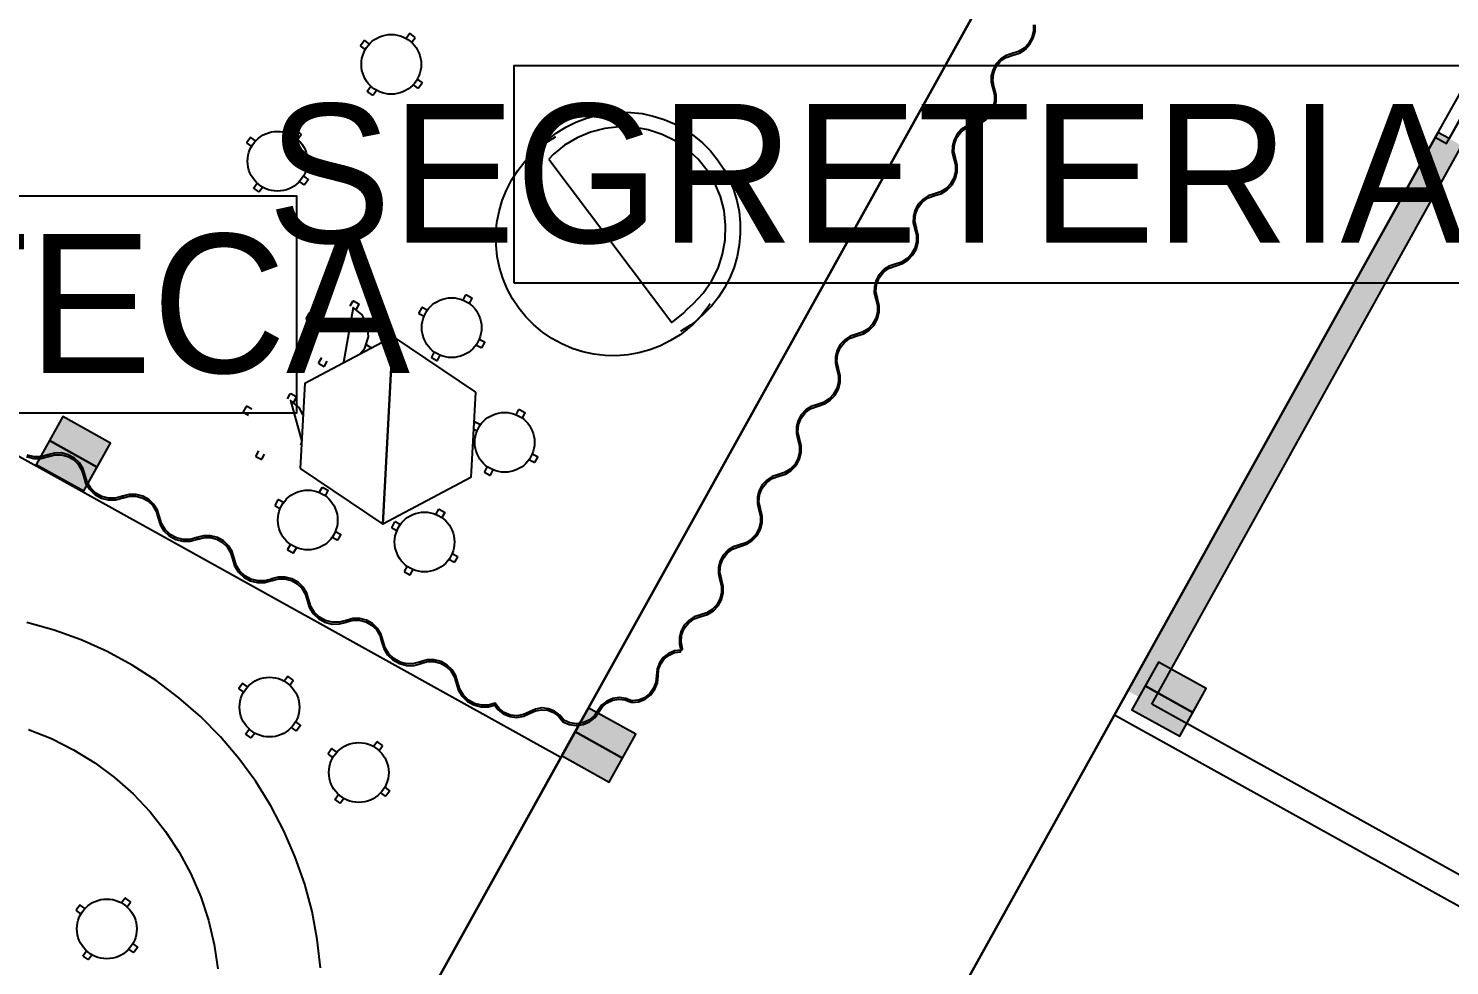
# Model space of a CAD drawing. Header units: metres. Extents: x 2.3 to 42.8, y 0.9 to 31.9.
# Drawn here: x 26.581 to 29.856, y 14.276 to 16.436 of the extents above; entities that cross this region are included whole.
import ezdxf

# ---------------------------------------------------------------- set-up
doc = ezdxf.new("R2010")
doc.units = ezdxf.units.M
for name, color, linetype in [('ARREDI', 9, 'Continuous'), ('PARETI_STRUTTURE', 7, 'Continuous'), ('PILASTRI_SETTI', 8, 'Continuous'), ('WAYFINDING_RIQUADRI', 7, 'Continuous'), ('WAYFINDING_TESTI', 7, 'Continuous')]:
    doc.layers.add(name, color=color, linetype=linetype)

msp = doc.modelspace()

# ---------------------------------------------------------------- linework, layer by layer
at = {"layer": 'ARREDI'}
for points in [[(28.8972, 16.4447), (28.8971, 16.4297), (28.8933, 16.4151), (28.886, 16.4019), (28.8756, 16.391), (28.8629, 16.383), (28.8485, 16.3784), (28.8343, 16.3737), (28.8216, 16.3656), (28.8114, 16.3547), (28.8041, 16.3416), (28.8002, 16.3271), (28.8001, 16.3121), (28.8036, 16.2975), (28.8071, 16.2993), (28.8037, 16.3153), (28.805, 16.3316), (28.8109, 16.3468), (28.8209, 16.3598), (28.8342, 16.3693), (28.8496, 16.3747), (28.8648, 16.3796), (28.8783, 16.3881), (28.8892, 16.3997), (28.897, 16.4136), (28.901, 16.4291), (28.9011, 16.445)], [(27.4594, 16.4242), (27.4515, 16.4134)], [(27.4605, 16.4243), (27.4594, 16.4242)], [(27.4719, 16.416), (27.4605, 16.4243)], [(27.4642, 16.404), (27.4721, 16.4149)], [(27.4721, 16.4149), (27.4719, 16.416)], [(27.3549, 16.4081), (27.3465, 16.3966)], [(27.3465, 16.3966), (27.3467, 16.3955)], [(27.3467, 16.3955), (27.3575, 16.3876)], [(27.356, 16.4082), (27.3549, 16.4081)], [(27.3668, 16.4003), (27.356, 16.4082)], [(27.4772, 16.3194), (27.488, 16.3114)], [(27.488, 16.3114), (27.4882, 16.3103)], [(27.3626, 16.2921), (27.3705, 16.3029)], [(27.3628, 16.291), (27.3626, 16.2921)], [(27.3742, 16.2826), (27.3628, 16.291)], [(27.3753, 16.2828), (27.3742, 16.2826)], [(27.3832, 16.2936), (27.3753, 16.2828)], [(27.4787, 16.2987), (27.4679, 16.3067)], [(27.4798, 16.2989), (27.4787, 16.2987)], [(27.4882, 16.3103), (27.4798, 16.2989)], [(27.7972, 16.1948), (27.8193, 16.2087), (27.8426, 16.2203), (27.8669, 16.2297), (27.892, 16.2367), (27.9177, 16.2413), (27.9437, 16.2434), (27.9697, 16.2429), (27.9956, 16.2399), (28.0211, 16.2344), (28.046, 16.2266), (28.07, 16.2163), (28.0928, 16.2038), (28.1144, 16.1891), (28.1344, 16.1724), (28.1528, 16.1539), (28.1692, 16.1337), (28.1837, 16.1119), (28.1959, 16.0889), (28.2059, 16.0649), (28.2136, 16.0399), (28.2188, 16.0144), (28.2215, 15.9884), (28.2216, 15.9624), (28.2193, 15.9364), (28.2145, 15.9108), (28.2072, 15.8857), (28.1976, 15.8615), (28.1856, 15.8383), (28.1715, 15.8164), (28.1553, 15.796), (28.1372, 15.7772), (28.1174, 15.7602), (28.1066, 15.7522), (28.0845, 15.7383), (28.0837, 15.7379)], [(27.0927, 16.1847), (27.0843, 16.1733)], [(27.0938, 16.1849), (27.0927, 16.1847)], [(27.1046, 16.177), (27.0938, 16.1849)], [(27.1972, 16.2008), (27.1892, 16.19)], [(27.1983, 16.201), (27.1972, 16.2008)], [(27.2097, 16.1926), (27.1983, 16.201)], [(27.2019, 16.1807), (27.2099, 16.1915)], [(27.2099, 16.1915), (27.2097, 16.1926)], [(27.7277, 16.1234), (27.7323, 16.1306), (27.7485, 16.151), (27.7665, 16.1698), (27.7863, 16.1868), (27.7972, 16.1948)], [(27.7736, 16.1729), (27.7956, 16.1868), (27.7965, 16.1872)], [(27.0843, 16.1733), (27.0844, 16.1722)], [(27.0844, 16.1722), (27.0953, 16.1643)], [(28.1525, 15.8017), (28.1479, 15.7945), (28.1317, 15.7741), (28.1136, 15.7553), (28.0938, 15.7383), (28.083, 15.7303), (28.0609, 15.7165), (28.0376, 15.7048), (28.0133, 15.6954), (27.9881, 15.6884), (27.9625, 15.6838), (27.9365, 15.6818), (27.9104, 15.6822), (27.8845, 15.6852), (27.859, 15.6907), (27.8342, 15.6986), (27.8102, 15.7088), (27.7873, 15.7213), (27.7658, 15.736), (27.7457, 15.7527), (27.7274, 15.7712), (27.7109, 15.7914), (27.6965, 15.8132), (27.6842, 15.8362), (27.6742, 15.8603), (27.6666, 15.8852), (27.6614, 15.9107), (27.6587, 15.9367), (27.6585, 15.9628), (27.6608, 15.9887), (27.6657, 16.0143), (27.6729, 16.0394), (27.6826, 16.0636), (27.6945, 16.0868), (27.7087, 16.1087), (27.7248, 16.1292), (27.7429, 16.1479), (27.7627, 16.1649), (27.7736, 16.1729)], [(27.2165, 16.0754), (27.2057, 16.0833)], [(27.215, 16.096), (27.2258, 16.0881)], [(27.226, 16.087), (27.2176, 16.0756)], [(27.2258, 16.0881), (27.226, 16.087)], [(27.1004, 16.0688), (27.1083, 16.0796)], [(27.1005, 16.0677), (27.1004, 16.0688)], [(27.112, 16.0593), (27.1005, 16.0677)], [(27.1131, 16.0595), (27.112, 16.0593)], [(27.121, 16.0703), (27.1131, 16.0595)], [(27.2176, 16.0756), (27.2165, 16.0754)], [(27.5828, 15.8102), (27.5893, 15.8219)], [(27.5893, 15.8219), (27.5904, 15.8222)], [(27.5904, 15.8222), (27.6027, 15.8153)], [(27.3453, 15.6861), (27.3565, 15.6994), (27.3647, 15.725), (27.3625, 15.7518), (27.3502, 15.7757), (27.3297, 15.7931), (27.3071, 15.6659)], [(27.3226, 15.7965), (27.3291, 15.8082)], [(27.3291, 15.8082), (27.3302, 15.8085)], [(27.3302, 15.8085), (27.3426, 15.8017)], [(27.3429, 15.8006), (27.3364, 15.7889)], [(27.3426, 15.8017), (27.3429, 15.8006)], [(27.4876, 15.7928), (27.4807, 15.7804)], [(27.4887, 15.7931), (27.4876, 15.7928)], [(27.5004, 15.7866), (27.4887, 15.7931)], [(27.6031, 15.8143), (27.5965, 15.8025)], [(27.6027, 15.8153), (27.6031, 15.8143)], [(27.2274, 15.7792), (27.2206, 15.7668)], [(27.2206, 15.7668), (27.2209, 15.7657)], [(27.2209, 15.7657), (27.2326, 15.7592)], [(27.2285, 15.7795), (27.2274, 15.7792)], [(27.2402, 15.773), (27.2285, 15.7795)], [(27.4807, 15.7804), (27.481, 15.7794)], [(27.481, 15.7794), (27.4928, 15.7729)], [(27.2181, 15.6187), (27.4209, 15.7262), (27.3979, 15.2937), (27.4209, 15.7262), (27.6112, 15.5978)], [(27.3549, 15.6913), (27.3523, 15.6927)], [(27.3599, 15.7065), (27.3715, 15.7001)], [(27.5163, 15.6905), (27.5098, 15.6788)], [(27.6242, 15.6999), (27.6125, 15.7064)], [(27.6201, 15.7202), (27.6318, 15.7137)], [(27.6252, 15.7002), (27.6242, 15.6999)], [(27.6321, 15.7126), (27.6253, 15.7002)], [(27.6318, 15.7137), (27.6321, 15.7126)], [(27.2562, 15.6768), (27.2496, 15.6651)], [(27.2496, 15.6651), (27.2499, 15.664)], [(27.25, 15.664), (27.2623, 15.6571)], [(27.2623, 15.6571), (27.2634, 15.6574)], [(27.2634, 15.6574), (27.2699, 15.6692)], [(27.5098, 15.6788), (27.5101, 15.6777)], [(27.5101, 15.6777), (27.5225, 15.6708)], [(27.5225, 15.6708), (27.5236, 15.6711)], [(27.5236, 15.6711), (27.5301, 15.6828)], [(27.178, 15.5822), (27.1845, 15.594)], [(27.1845, 15.594), (27.1856, 15.5943)], [(27.1856, 15.5943), (27.198, 15.5874)], [(27.218, 15.6187), (27.2076, 15.4221)], [(27.6112, 15.5978), (27.6008, 15.4012)], [(27.0829, 15.5649), (27.076, 15.5525)], [(27.0839, 15.5652), (27.0829, 15.5649)], [(27.0957, 15.5587), (27.0839, 15.5652)], [(27.2138, 15.5456), (27.2056, 15.5614), (27.1851, 15.5788), (27.2109, 15.4839)], [(27.1983, 15.5863), (27.1918, 15.5746)], [(27.198, 15.5874), (27.1983, 15.5863)], [(27.7115, 15.5575), (27.7125, 15.5578)], [(27.7125, 15.5578), (27.7249, 15.551)], [(27.076, 15.5525), (27.0763, 15.5514)], [(27.0763, 15.5514), (27.088, 15.5449)], [(27.6098, 15.5284), (27.6073, 15.5241)], [(27.6108, 15.5288), (27.6098, 15.5284)], [(27.6226, 15.5222), (27.6109, 15.5288)], [(27.7049, 15.5458), (27.7115, 15.5575)], [(27.7252, 15.5499), (27.7187, 15.5382)], [(27.7249, 15.5509), (27.7252, 15.5499)], [(27.6073, 15.5127), (27.6149, 15.5085)], [(27.1116, 15.4625), (27.1051, 15.4508)], [(27.2105, 15.4769), (27.2077, 15.4785)], [(26.5769, 15.4491), (26.5934, 15.4449), (26.6104, 15.445), (26.6268, 15.4494), (26.6257, 15.4532), (26.6102, 15.4489), (26.594, 15.4487), (26.5784, 15.4527)], [(27.1051, 15.4508), (27.1054, 15.4497)], [(27.1054, 15.4497), (27.1177, 15.4429)], [(27.1178, 15.4429), (27.1188, 15.4432)], [(27.1188, 15.4432), (27.1253, 15.4549)], [(27.7463, 15.4355), (27.7346, 15.442)], [(27.7423, 15.4558), (27.754, 15.4493)], [(27.7474, 15.4358), (27.7463, 15.4355)], [(27.7543, 15.4482), (27.7474, 15.4358)], [(27.754, 15.4493), (27.7543, 15.4482)], [(27.2076, 15.4221), (27.3979, 15.2937)], [(27.6008, 15.4012), (27.3979, 15.2937)], [(27.6385, 15.4261), (27.632, 15.4144)], [(27.632, 15.4144), (27.6323, 15.4133)], [(27.6323, 15.4133), (27.6447, 15.4064)], [(27.6447, 15.4064), (27.6457, 15.4067)], [(27.6457, 15.4067), (27.6523, 15.4185)], [(27.2512, 15.3666), (27.2577, 15.3783)], [(27.2577, 15.3783), (27.2587, 15.3786)], [(27.2587, 15.3786), (27.2711, 15.3717)], [(27.2714, 15.3707), (27.2649, 15.3589)], [(27.2711, 15.3717), (27.2714, 15.3707)], [(27.156, 15.3492), (27.1491, 15.3368)], [(27.1491, 15.3368), (27.1494, 15.3358)], [(27.1494, 15.3358), (27.1611, 15.3293)], [(27.1571, 15.3495), (27.156, 15.3492)], [(27.1688, 15.343), (27.1571, 15.3495)], [(27.4251, 15.2986), (27.4183, 15.2863)], [(27.4262, 15.299), (27.4252, 15.2987)], [(27.4379, 15.2924), (27.4262, 15.299)], [(27.5203, 15.316), (27.5268, 15.3277)], [(27.5268, 15.3277), (27.5279, 15.328)], [(27.5279, 15.328), (27.5403, 15.3212)], [(27.5406, 15.3201), (27.5341, 15.3084)], [(27.5403, 15.3212), (27.5406, 15.3201)], [(27.2885, 15.2766), (27.3002, 15.2701)], [(27.3005, 15.269), (27.2936, 15.2566)], [(27.3002, 15.2701), (27.3005, 15.269)], [(27.4183, 15.2863), (27.4186, 15.2852)], [(27.4186, 15.2852), (27.4303, 15.2787)], [(27.1847, 15.2469), (27.1782, 15.2352)], [(27.1782, 15.2352), (27.1785, 15.2341)], [(27.1785, 15.2341), (27.1909, 15.2272)], [(27.192, 15.2275), (27.1985, 15.2392)], [(27.2926, 15.2563), (27.2808, 15.2628)], [(27.2936, 15.2566), (27.2926, 15.2563)], [(27.1909, 15.2272), (27.192, 15.2275)], [(27.5617, 15.2057), (27.55, 15.2122)], [(27.5576, 15.226), (27.5694, 15.2195)], [(27.5628, 15.206), (27.5617, 15.2057)], [(27.5697, 15.2184), (27.5628, 15.206)], [(27.5694, 15.2195), (27.5697, 15.2184)], [(27.4539, 15.1963), (27.4473, 15.1846)], [(27.4473, 15.1846), (27.4477, 15.1835)], [(27.4477, 15.1835), (27.46, 15.1766)], [(27.46, 15.1766), (27.4611, 15.1769)], [(27.4611, 15.1769), (27.4676, 15.1887)], [(27.2542, 14.2702), (27.2468, 14.3356), (27.2346, 14.4001), (27.2177, 14.4637), (27.1961, 14.5257), (27.17, 14.5861), (27.1396, 14.6443), (27.1049, 14.7001), (27.0661, 14.7532), (27.0236, 14.8033), (26.9774, 14.8501), (26.9279, 14.8933), (26.8754, 14.9328), (26.8201, 14.9683), (26.7623, 14.9996), (26.7024, 15.0266), (26.6406, 15.049), (26.5773, 15.0669)], [(27.1786, 14.9423), (27.1707, 14.9315)], [(27.1797, 14.9425), (27.1786, 14.9423)], [(27.1912, 14.9341), (27.1797, 14.9425)], [(27.0657, 14.9148), (27.0659, 14.9137)], [(27.0741, 14.9262), (27.0658, 14.9148)], [(27.0659, 14.9137), (27.0767, 14.9057)], [(27.0752, 14.9264), (27.0741, 14.9262)], [(27.086, 14.9185), (27.0752, 14.9264)], [(27.1834, 14.9222), (27.1913, 14.933)], [(27.1913, 14.933), (27.1912, 14.9341)], [(27.1965, 14.8375), (27.2073, 14.8296)], [(26.581, 14.8199), (26.6341, 14.7989), (26.6852, 14.7734), (26.7339, 14.7434), (26.7797, 14.7094), (26.8225, 14.6714), (26.8617, 14.6299), (26.8971, 14.5851), (26.9285, 14.5373), (26.9555, 14.487), (26.9781, 14.4345), (26.996, 14.3803), (27.0091, 14.3246), (27.0172, 14.2681)], [(27.0818, 14.8103), (27.0898, 14.8211)], [(27.082, 14.8092), (27.0819, 14.8103)], [(27.0934, 14.8008), (27.082, 14.8092)], [(27.1025, 14.8118), (27.0945, 14.8009)], [(27.198, 14.8169), (27.1871, 14.8248)], [(27.1991, 14.8171), (27.198, 14.8169)], [(27.2074, 14.8285), (27.1991, 14.8171)], [(27.2073, 14.8296), (27.2074, 14.8285)], [(27.0946, 14.801), (27.0935, 14.8008)], [(27.2799, 14.7753), (27.2716, 14.7639)], [(27.281, 14.7755), (27.2799, 14.7754)], [(27.2919, 14.7676), (27.281, 14.7755)], [(27.3845, 14.7915), (27.3765, 14.7806)], [(27.3856, 14.7916), (27.3845, 14.7915)], [(27.397, 14.7832), (27.3856, 14.7916)], [(27.3892, 14.7713), (27.3972, 14.7821)], [(27.3972, 14.7821), (27.397, 14.7832)], [(27.2716, 14.7639), (27.2717, 14.7628)], [(27.2717, 14.7628), (27.2825, 14.7549)], [(27.4038, 14.666), (27.393, 14.674)], [(27.4023, 14.6867), (27.4131, 14.6787)], [(27.4133, 14.6776), (27.4049, 14.6662)], [(27.4131, 14.6787), (27.4133, 14.6776)], [(27.2877, 14.6594), (27.2956, 14.6702)], [(27.2878, 14.6583), (27.2877, 14.6594)], [(27.2993, 14.6499), (27.2878, 14.6583)], [(27.3004, 14.6501), (27.2993, 14.6499)], [(27.3083, 14.6609), (27.3004, 14.6501)], [(27.4049, 14.6662), (27.4038, 14.666)], [(26.6993, 14.4148), (26.6909, 14.4034)], [(26.7004, 14.415), (26.6993, 14.4148)], [(26.7112, 14.407), (26.7004, 14.415)], [(26.8038, 14.4309), (26.7958, 14.4201)], [(26.8049, 14.4311), (26.8038, 14.4309)], [(26.8163, 14.4227), (26.8049, 14.4311)], [(26.8085, 14.4108), (26.8165, 14.4216)], [(26.8165, 14.4216), (26.8163, 14.4227)], [(26.6909, 14.4034), (26.691, 14.4023)], [(26.691, 14.4023), (26.7019, 14.3943)], [(26.8231, 14.3055), (26.8123, 14.3134)], [(26.8216, 14.3261), (26.8324, 14.3182)], [(26.8326, 14.3171), (26.8242, 14.3056)], [(26.8324, 14.3182), (26.8326, 14.3171)], [(26.707, 14.2989), (26.7149, 14.3097)], [(26.7072, 14.2978), (26.707, 14.2989)], [(26.7186, 14.2894), (26.7072, 14.2977)], [(26.7197, 14.2895), (26.7186, 14.2894)], [(26.7276, 14.3004), (26.7197, 14.2895)], [(26.8242, 14.3056), (26.8231, 14.3055)]]:
    msp.add_lwpolyline(points, dxfattribs=at)
for points in [[(28.7587, 16.2166), (28.7445, 16.2119), (28.7318, 16.2039), (28.7215, 16.1929), (28.7143, 16.1798), (28.7104, 16.1653), (28.7103, 16.1503), (28.7138, 16.1357), (28.7173, 16.1376), (28.7139, 16.1535), (28.7152, 16.1698), (28.7211, 16.1851), (28.7311, 16.198), (28.7444, 16.2075), (28.7598, 16.2129), (28.775, 16.2178), (28.7884, 16.2263), (28.7994, 16.2379), (28.8071, 16.2519), (28.8111, 16.2673), (28.8112, 16.2832), (28.8074, 16.2987), (28.8036, 16.2975), (28.8073, 16.2829), (28.8073, 16.2679), (28.8035, 16.2533), (28.7962, 16.2401), (28.7858, 16.2292), (28.7731, 16.2212)], [(27.7803, 16.1351), (28.0636, 15.758), (28.0898, 15.7792), (28.0998, 15.7901), (28.1134, 15.8011), (28.1363, 15.8259), (28.1554, 15.8536), (28.1704, 15.8838), (28.181, 15.9158), (28.1869, 15.949), (28.1879, 15.9827), (28.1842, 16.0162), (28.1758, 16.0488), (28.1628, 16.0799), (28.1455, 16.1089), (28.1243, 16.135), (28.0995, 16.1579), (28.0718, 16.177), (28.0416, 16.192), (28.0096, 16.2026), (27.9764, 16.2084), (27.9427, 16.2095), (27.9092, 16.2058), (27.8766, 16.1974), (27.8455, 16.1844), (27.8165, 16.1671), (27.7903, 16.1459)], [(28.6689, 16.0548), (28.6546, 16.0501), (28.642, 16.0421), (28.6317, 16.0312), (28.6244, 16.018), (28.6206, 16.0035), (28.6204, 15.9885), (28.624, 15.974), (28.6275, 15.9758), (28.6241, 15.9917), (28.6254, 16.008), (28.6313, 16.0233), (28.6413, 16.0362), (28.6545, 16.0457), (28.67, 16.0511), (28.6851, 16.056), (28.6986, 16.0645), (28.7096, 16.0761), (28.7173, 16.0901), (28.7213, 16.1055), (28.7214, 16.1214), (28.7175, 16.1369), (28.7138, 16.1357), (28.7175, 16.1212), (28.7175, 16.1061), (28.7137, 16.0915), (28.7063, 16.0783), (28.696, 16.0674), (28.6832, 16.0594)], [(28.579, 15.8931), (28.5648, 15.8883), (28.5522, 15.8803), (28.5419, 15.8694), (28.5346, 15.8562), (28.5307, 15.8417), (28.5306, 15.8267), (28.5341, 15.8122), (28.5376, 15.814), (28.5342, 15.83), (28.5355, 15.8462), (28.5414, 15.8615), (28.5514, 15.8744), (28.5647, 15.8839), (28.5801, 15.8893), (28.5953, 15.8942), (28.6088, 15.9027), (28.6197, 15.9143), (28.6275, 15.9283), (28.6315, 15.9437), (28.6316, 15.9597), (28.6277, 15.9751), (28.624, 15.9739), (28.6277, 15.9594), (28.6276, 15.9443), (28.6238, 15.9297), (28.6165, 15.9166), (28.6062, 15.9056), (28.5934, 15.8976)], [(28.4892, 15.7313), (28.475, 15.7266), (28.4623, 15.7185), (28.452, 15.7076), (28.4448, 15.6944), (28.4409, 15.6799), (28.4408, 15.6649), (28.4443, 15.6504), (28.4478, 15.6522), (28.4444, 15.6682), (28.4457, 15.6844), (28.4516, 15.6997), (28.4616, 15.7126), (28.4749, 15.7221), (28.4903, 15.7275), (28.5055, 15.7324), (28.5189, 15.7409), (28.5299, 15.7525), (28.5376, 15.7665), (28.5417, 15.7819), (28.5417, 15.7979), (28.5379, 15.8133), (28.5341, 15.8122), (28.5378, 15.7976), (28.5378, 15.7825), (28.534, 15.7679), (28.5267, 15.7548), (28.5163, 15.7438), (28.5036, 15.7358)], [(28.3994, 15.5695), (28.3851, 15.5648), (28.3725, 15.5567), (28.3622, 15.5458), (28.3549, 15.5327), (28.3511, 15.5182), (28.3509, 15.5032), (28.3545, 15.4886), (28.358, 15.4904), (28.3546, 15.5064), (28.3559, 15.5227), (28.3618, 15.5379), (28.3718, 15.5508), (28.385, 15.5603), (28.4005, 15.5657), (28.4156, 15.5706), (28.4291, 15.5792), (28.4401, 15.5908), (28.4478, 15.6047), (28.4518, 15.6201), (28.4519, 15.6361), (28.448, 15.6515), (28.4443, 15.6504), (28.448, 15.6358), (28.448, 15.6207), (28.4442, 15.6061), (28.4368, 15.593), (28.4265, 15.582), (28.4137, 15.574)], [(26.6295, 15.4863), (26.7397, 15.4252), (26.7702, 15.4803), (26.6601, 15.5414)], [(26.7397, 15.4252), (26.6295, 15.4863), (26.5989, 15.4313), (26.7091, 15.3701)], [(28.3095, 15.4077), (28.2953, 15.403), (28.2827, 15.3949), (28.2724, 15.384), (28.2651, 15.3709), (28.2612, 15.3564), (28.2611, 15.3414), (28.2646, 15.3268), (28.2681, 15.3286), (28.2647, 15.3446), (28.266, 15.3609), (28.2719, 15.3761), (28.2819, 15.389), (28.2952, 15.3986), (28.3106, 15.4039), (28.3258, 15.4088), (28.3393, 15.4174), (28.3502, 15.429), (28.358, 15.4429), (28.362, 15.4583), (28.3621, 15.4743), (28.3582, 15.4898), (28.3545, 15.4886), (28.3582, 15.474), (28.3581, 15.4589), (28.3543, 15.4444), (28.347, 15.4312), (28.3367, 15.4203), (28.3239, 15.4123)], [(26.7116, 15.4055), (26.7069, 15.4209), (26.6985, 15.4346), (26.6869, 15.4457), (26.6729, 15.4535), (26.6573, 15.4575), (26.6412, 15.4573), (26.6257, 15.4532), (26.6275, 15.4497), (26.6421, 15.4535), (26.6571, 15.4535), (26.6717, 15.4497), (26.6848, 15.4424), (26.6956, 15.4319), (26.7035, 15.419), (26.7078, 15.4046), (26.7126, 15.3883), (26.7215, 15.3738), (26.7338, 15.362), (26.7487, 15.3537), (26.7652, 15.3494), (26.7822, 15.3496), (26.7987, 15.354), (26.7975, 15.3578), (26.782, 15.3535), (26.7659, 15.3533), (26.7503, 15.3573), (26.7362, 15.3651), (26.7245, 15.3762), (26.7162, 15.39)], [(26.8834, 15.3101), (26.8788, 15.3255), (26.8704, 15.3391), (26.8587, 15.3503), (26.8447, 15.3581), (26.8291, 15.362), (26.813, 15.3619), (26.7975, 15.3578), (26.7993, 15.3543), (26.8139, 15.3581), (26.8289, 15.3581), (26.8435, 15.3543), (26.8566, 15.347), (26.8675, 15.3365), (26.8753, 15.3236), (26.8796, 15.3092), (26.8845, 15.2929), (26.8933, 15.2784), (26.9056, 15.2665), (26.9205, 15.2583), (26.937, 15.254), (26.9541, 15.2541), (26.9705, 15.2586), (26.9693, 15.2624), (26.9538, 15.2581), (26.9377, 15.2579), (26.9221, 15.2619), (26.908, 15.2697), (26.8964, 15.2808), (26.888, 15.2946)], [(28.2197, 15.2459), (28.2055, 15.2412), (28.1928, 15.2331), (28.1825, 15.2222), (28.1753, 15.2091), (28.1714, 15.1946), (28.1713, 15.1796), (28.1748, 15.165), (28.1783, 15.1668), (28.1749, 15.1828), (28.1762, 15.1991), (28.1821, 15.2143), (28.1921, 15.2272), (28.2054, 15.2368), (28.2208, 15.2421), (28.236, 15.247), (28.2494, 15.2556), (28.2604, 15.2672), (28.2681, 15.2811), (28.2722, 15.2965), (28.2722, 15.3125), (28.2684, 15.328), (28.2646, 15.3268), (28.2683, 15.3122), (28.2683, 15.2971), (28.2645, 15.2826), (28.2572, 15.2694), (28.2468, 15.2585), (28.2341, 15.2505)], [(27.0553, 15.2147), (27.0506, 15.23), (27.0422, 15.2437), (27.0306, 15.2549), (27.0165, 15.2627), (27.0009, 15.2666), (26.9849, 15.2665), (26.9693, 15.2624), (26.9712, 15.2589), (26.9857, 15.2627), (27.0008, 15.2627), (27.0153, 15.2589), (27.0285, 15.2515), (27.0393, 15.2411), (27.0471, 15.2282), (27.0514, 15.2138), (27.0563, 15.1975), (27.0652, 15.1829), (27.0775, 15.1711), (27.0923, 15.1629), (27.1088, 15.1586), (27.1259, 15.1587), (27.1423, 15.1632), (27.1412, 15.1669), (27.1256, 15.1627), (27.1095, 15.1625), (27.0939, 15.1664), (27.0798, 15.1743), (27.0682, 15.1854), (27.0598, 15.1992)], [(27.2271, 15.1192), (27.2224, 15.1346), (27.214, 15.1483), (27.2024, 15.1594), (27.1884, 15.1672), (27.1728, 15.1712), (27.1567, 15.1711), (27.1412, 15.167), (27.143, 15.1635), (27.1575, 15.1673), (27.1726, 15.1673), (27.1872, 15.1635), (27.2003, 15.1561), (27.2111, 15.1457), (27.2189, 15.1328), (27.2233, 15.1184), (27.2281, 15.1021), (27.237, 15.0875), (27.2493, 15.0757), (27.2642, 15.0674), (27.2807, 15.0632), (27.2977, 15.0633), (27.3142, 15.0678), (27.313, 15.0715), (27.2975, 15.0672), (27.2814, 15.0671), (27.2657, 15.071), (27.2516, 15.0789), (27.24, 15.09), (27.2317, 15.1038)], [(28.1299, 15.0841), (28.1156, 15.0794), (28.103, 15.0713), (28.0927, 15.0604), (28.0854, 15.0473), (28.0816, 15.0328), (28.0814, 15.0178), (28.085, 15.0032), (28.0885, 15.005), (28.0851, 15.021), (28.0864, 15.0373), (28.0923, 15.0525), (28.1023, 15.0655), (28.1155, 15.075), (28.131, 15.0803), (28.1461, 15.0853), (28.1596, 15.0938), (28.1706, 15.1054), (28.1783, 15.1193), (28.1823, 15.1348), (28.1824, 15.1507), (28.1785, 15.1662), (28.1748, 15.165), (28.1785, 15.1504), (28.1785, 15.1353), (28.1747, 15.1208), (28.1673, 15.1076), (28.157, 15.0967), (28.1442, 15.0887)], [(27.3989, 15.0238), (27.3943, 15.0392), (27.3858, 15.0529), (27.3742, 15.064), (27.3602, 15.0718), (27.3446, 15.0758), (27.3285, 15.0757), (27.313, 15.0715), (27.3148, 15.068), (27.3294, 15.0719), (27.3444, 15.0719), (27.359, 15.0681), (27.3721, 15.0607), (27.3829, 15.0503), (27.3908, 15.0374), (27.3951, 15.023), (27.4, 15.0067), (27.4088, 14.9921), (27.4211, 14.9803), (27.436, 14.972), (27.4525, 14.9678), (27.4695, 14.9679), (27.486, 14.9724), (27.4848, 14.9761), (27.4693, 14.9718), (27.4532, 14.9717), (27.4376, 14.9756), (27.4235, 14.9835), (27.4119, 14.9946), (27.4035, 15.0084)], [(28.085, 15.0032), (28.07, 15.0012), (28.056, 14.9953), (28.0441, 14.986), (28.0352, 14.9738), (28.0298, 14.9597), (28.0283, 14.9446), (28.0272, 14.9294), (28.0219, 14.9151), (28.0129, 14.9027), (28.0009, 14.8933), (27.9868, 14.8876), (27.9716, 14.886), (27.9715, 14.8821), (27.9876, 14.8839), (28.0026, 14.8899), (28.0154, 14.8998), (28.0251, 14.9128), (28.0308, 14.9279), (28.0322, 14.944), (28.0334, 14.9581), (28.0382, 14.9713), (28.0464, 14.9828), (28.0574, 14.9917), (28.0703, 14.9973), (28.0842, 14.9993)], [(27.5707, 14.9284), (27.5661, 14.9438), (27.5577, 14.9575), (27.5461, 14.9686), (27.532, 14.9764), (27.5164, 14.9804), (27.5004, 14.9803), (27.4848, 14.9761), (27.4867, 14.9726), (27.5012, 14.9765), (27.5163, 14.9765), (27.5308, 14.9727), (27.5439, 14.9653), (27.5548, 14.9549), (27.5626, 14.942), (27.5669, 14.9276), (27.5718, 14.9113), (27.5807, 14.8967), (27.593, 14.8849), (27.6078, 14.8766), (27.6243, 14.8724), (27.6414, 14.8725), (27.6578, 14.877), (27.6567, 14.8807), (27.6411, 14.8764), (27.625, 14.8763), (27.6094, 14.8802), (27.5953, 14.888), (27.5837, 14.8992), (27.5753, 14.913)], [(29.1548, 14.9206), (29.265, 14.8594), (29.2956, 14.9145), (29.1854, 14.9756)], [(29.265, 14.8594), (29.1548, 14.9206), (29.1243, 14.8655), (29.2344, 14.8043)], [(27.8148, 14.8412), (27.8056, 14.8532), (27.7936, 14.8623), (27.7795, 14.8679), (27.7645, 14.8696), (27.7495, 14.8672), (27.7358, 14.8609), (27.722, 14.8543), (27.707, 14.8517), (27.6918, 14.8533), (27.6777, 14.859), (27.6656, 14.8684), (27.6567, 14.8807), (27.6533, 14.8789), (27.6628, 14.8658), (27.6755, 14.8558), (27.6905, 14.8497), (27.7066, 14.8478), (27.7226, 14.8504), (27.7372, 14.8573), (27.75, 14.8633), (27.7639, 14.8657), (27.7779, 14.8643), (27.7911, 14.8593), (27.8024, 14.8509), (27.8111, 14.8399)], [(27.9716, 14.886), (27.9576, 14.8918), (27.9426, 14.8937), (27.9276, 14.8915), (27.9138, 14.8854), (27.902, 14.8759), (27.8932, 14.8636), (27.8847, 14.851), (27.8729, 14.8412), (27.859, 14.835), (27.8439, 14.8329), (27.8288, 14.835), (27.8148, 14.8412), (27.8128, 14.8379), (27.8276, 14.8313), (27.8437, 14.829), (27.8597, 14.8312), (27.8745, 14.8376), (27.8871, 14.8479), (27.8963, 14.8612), (27.9044, 14.8727), (27.9152, 14.8818), (27.928, 14.8876), (27.942, 14.8898), (27.956, 14.8882), (27.9691, 14.883)], [(27.8401, 14.815), (27.9503, 14.7538), (27.9809, 14.8089), (27.8707, 14.8701)], [(27.9503, 14.7538), (27.8401, 14.815), (27.8095, 14.7599), (27.9197, 14.6988)]]:
    msp.add_lwpolyline(points, close=True, dxfattribs=at)
for centre in [(27.4173, 16.3535), (27.1551, 16.1301), (27.5564, 15.7465), (27.6786, 15.4821), (27.2248, 15.3029), (27.494, 15.2523), (27.1366, 14.8716), (27.3424, 14.7208), (26.7617, 14.3602)]:
    msp.add_circle(centre, 0.0689, dxfattribs=at)
at = {"layer": 'PARETI_STRUTTURE'}
for points in [[(29.32, 17.4785), (26.1859, 11.8339)], [(27.8103, 14.7595), (27.8082, 14.7556), (25.0446, 16.2901), (25.5177, 17.1421)], [(27.8715, 14.8696), (28.9722, 16.852)], [(29.8936, 16.312), (29.8235, 16.1857), (29.8493, 16.1713), (29.886, 16.2374)], [(27.3208, 13.8778), (27.8082, 14.7556), (25.0446, 16.2901)], [(29.886, 16.2374), (29.8554, 16.1823)], [(29.8292, 16.1959), (27.7268, 12.4094), (30.9651, 10.6144), (32.2297, 10.6135)], [(34.128, 10.6122), (30.9651, 10.6144), (27.7268, 12.4094), (29.8292, 16.1959)], [(29.8296, 16.1967), (29.1147, 14.9091)], [(29.8554, 16.1823), (29.8296, 16.1967)], [(29.1698, 14.8785), (29.8847, 16.1661)], [(29.1147, 14.9091), (29.0841, 14.854), (30.6329, 13.994), (30.6635, 14.0491)], [(30.6635, 14.0491), (29.1698, 14.8785)]]:
    msp.add_lwpolyline(points, dxfattribs=at)
for points in [[(26.5989, 15.4313), (26.7091, 15.3701), (26.7702, 15.4803), (26.6601, 15.5414)], [(26.6295, 15.4863), (26.7397, 15.4252), (26.7702, 15.4803), (26.6601, 15.5414)], [(26.7397, 15.4252), (26.6295, 15.4863), (26.5989, 15.4313), (26.7091, 15.3701)], [(29.1243, 14.8655), (29.2344, 14.8043), (29.2956, 14.9145), (29.1854, 14.9756)], [(29.1548, 14.9206), (29.265, 14.8594), (29.2956, 14.9145), (29.1854, 14.9756)], [(29.265, 14.8594), (29.1548, 14.9206), (29.1243, 14.8655), (29.2344, 14.8043)], [(27.8095, 14.7599), (27.9197, 14.6988), (27.9809, 14.8089), (27.8707, 14.8701)], [(27.8401, 14.815), (27.9503, 14.7538), (27.9809, 14.8089), (27.8707, 14.8701)], [(27.9503, 14.7538), (27.8401, 14.815), (27.8095, 14.7599), (27.9197, 14.6988)]]:
    msp.add_lwpolyline(points, close=True, dxfattribs=at)
at = {"layer": 'PILASTRI_SETTI'}
for points in [[(29.1698, 14.8785), (29.8847, 16.1661), (29.1147, 14.9091), (29.8296, 16.1967)], [(26.7091, 15.3701), (26.7702, 15.4803), (26.5989, 15.4313), (26.6601, 15.5414)], [(26.7397, 15.4252), (26.7702, 15.4803), (26.6295, 15.4863), (26.6601, 15.5414)], [(26.7091, 15.3701), (26.7397, 15.4252), (26.5989, 15.4313), (26.6295, 15.4863)], [(29.2344, 14.8043), (29.2956, 14.9145), (29.1243, 14.8655), (29.1854, 14.9756)], [(29.265, 14.8594), (29.2956, 14.9145), (29.1548, 14.9206), (29.1854, 14.9756)], [(29.2344, 14.8043), (29.265, 14.8594), (29.1243, 14.8655), (29.1548, 14.9206)], [(27.9197, 14.6988), (27.9809, 14.8089), (27.8096, 14.7599), (27.8707, 14.8701)], [(27.9197, 14.6988), (27.9503, 14.7538), (27.8096, 14.7599), (27.8401, 14.815)]]:
    msp.add_solid(points, dxfattribs=at)
at = {"layer": 'WAYFINDING_RIQUADRI'}
for points in [[(27.7, 15.85), (31.7, 15.85), (31.7, 16.35), (27.7, 16.35)], [(25.2, 15.55), (27.2, 15.55), (27.2, 16.05), (25.2, 16.05)]]:
    msp.add_lwpolyline(points, close=True, dxfattribs=at)

# ---------------------------------------------------------------- texts
at = {"layer": 'WAYFINDING_TESTI', "char_height": 0.32, "attachment_point": 5}
for s, insert in [('SEGRETERIA DIDATTICA', (29.7, 16.1)), ('BIBLIOTECA', (26.2, 15.8))]:
    msp.add_mtext(s, dxfattribs=dict(at, insert=insert))

doc.saveas('drawing.dxf')
